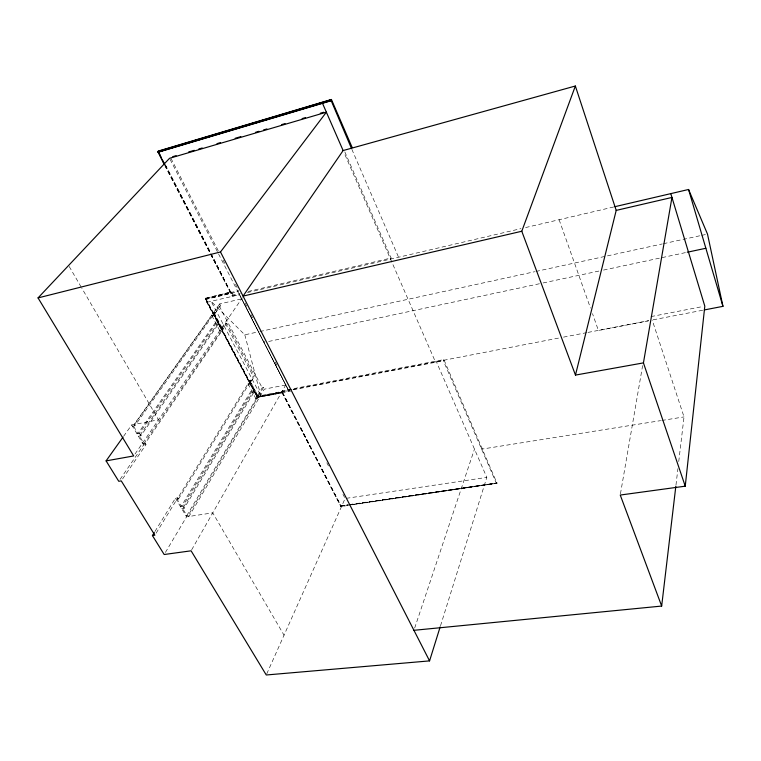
<?xml version="1.0" encoding="UTF-8"?>
<svg xmlns="http://www.w3.org/2000/svg" width="761" height="761" viewBox="0 0 761 761"><rect width="100%" height="100%" fill="white"/><g stroke="black" fill="none" stroke-linecap="round" stroke-linejoin="round"><path stroke-width="0.57" stroke-dasharray="3.81 2.85" d="M675.977 485.052L677.918 468.605M678.745 461.556L684.025 416.914L652.225 320.086M620.443 493.879L642.617 365.575M349.194 504.724L496.923 483.073L351.553 504.572M349.309 505.095L497.047 483.368L443.853 359.582L282.36 390.812L282.797 391.658L282.131 392.819M352.543 504.819L496.705 483.311M440.524 625.77L486.812 477.375L436.082 361.085L435.587 362.274L344.077 152.723M559.116 219.72L590.479 308.11M482.027 447.896L481.618 449.152L660.624 420.643M414.678 628.053L474.484 449.095M496.581 483.739L443.368 360.771L443.853 359.582M347.863 505.504L340.833 506.531L341.061 505.818L348.11 504.79M266.74 673.913L345.114 498.493M390.536 259.111L391.116 258.008L344.752 151.734M165.061 165.08L231.087 293.099L205.299 299.454L257.256 397.613L289.075 391.487L289.732 390.317L291.339 393.466M289.142 389.166L288.486 390.336L239.553 294.669L232.21 296.115L165.032 165.993M289.294 389.47L288.638 390.64L256.818 396.776M282.103 392.628L282.654 391.687L289.732 390.317M257.275 397.271L282.588 392.372L282.654 391.687M191.686 549.784L286.402 383.82M285.736 384.98L264.305 389.175L188.947 516.472L188.252 515.311L258.597 396.129L256.838 396.433M257.256 397.613L257.751 396.814L282.807 391.982M165.384 552.476L186.569 516.824L212.757 512.866L284.034 635.207M257.494 395.359L259.006 395.064L263.458 387.558L264.305 389.175M258.597 396.129L259.006 395.064M257.199 396.177L255.782 398.545L257.085 398.298M263.458 387.558L262.174 387.806L257.713 395.311L249.989 380.709M259.111 395.263L257.599 395.558L257.085 396.414L205.318 298.873L231.249 292.547L230.849 292.947L211.824 256.086M257.37 398.84L256.077 399.087L186.826 515.53L182.678 508.576L252.614 392.562L253.917 392.315L252.757 390.127L251.453 390.383L181.289 506.246L177.104 499.226L247.972 383.801L249.275 383.544L249.56 384.096L248.257 384.353L249.703 382.003L251.006 381.746L251.292 380.443L251.52 380.89L250.226 381.156L253.223 376.267L254.516 376.001L226.768 323.168L225.456 323.463L222.222 328.172L223.544 327.877L226.768 323.168M181.727 508.719L184.105 508.348L253.917 392.315M180.338 506.388L182.716 506.017L252.757 390.127M249.56 384.096L251.006 381.746M251.52 380.89L254.516 376.001M156.119 533.176L177.836 497.818L178.531 498.997L176.143 499.378M251.292 380.443L249.77 380.747L249.247 381.603L250.769 381.299M178.531 498.997L249.275 383.544M154.911 531.52L175.439 498.198L177.836 497.818M263.962 342.498L264.666 341.375M122.559 478.964L146.074 444.51L145.332 443.263L223.173 329.066L221.413 329.456L223.544 327.877M221.736 331.539L220.414 331.834L143.877 443.53L139.415 436.053L216.733 324.89L218.055 324.586L216.818 322.264L215.496 322.559L137.922 433.551L133.422 426.008L211.777 315.549L213.109 315.244L213.413 315.834L212.091 316.138L213.679 313.903L215.002 313.599L215.42 312.495L214.25 313.085L219.273 305.998L220.585 305.703L219.672 303.953L241.598 298.873M120.076 479.392L143.648 444.947L146.074 444.51M223.173 329.066L223.734 328.238M135.039 453.994L242.35 297.779M138.445 436.234L140.871 435.787L218.055 324.586M136.951 433.732L139.387 433.285L216.818 322.264M232.21 296.115L232.971 295.021L240.086 293.356L239.334 294.45L288.533 390.241M230.849 292.947L165.365 165.156M257.494 397.223L205.242 298.379L231.373 291.929L232.971 295.021M230.84 293.461L231.601 292.367L238.726 290.692L237.965 291.786L205.299 299.454M132.452 426.189L134.887 425.732L213.109 315.244M213.413 315.834L215.002 313.599M215.572 312.781L220.585 305.703M230.745 292.376L211.472 254.155M219.672 303.953L134.126 424.467L134.887 425.732M215.42 312.495L213.08 313.703L214.849 313.304M123.615 436.281L131.691 424.933L158.526 419.796L81.712 287.953M205.242 298.379L231.373 291.929M205.318 298.873L230.992 292.909M205.632 299.006L257.351 397.404L282.35 392.581M248.153 291.473L391.116 258.008M247.411 292.557L521 228.633M525.613 227.549L614.983 206.669M206.916 302.298L239.553 294.669M222.983 328.704L221.66 328.99L220.11 331.254L221.432 330.968M292.034 389.565L260.804 395.606L211.101 301.318L244.804 334.811L258.721 331.786M259.882 331.53L534.717 271.706M535.877 271.458L662.27 243.939M663.43 243.691L700.539 235.615M701.699 235.358L706.341 234.35M268.643 341.47L541.908 283.216M543.069 282.968L598.878 271.068M603.53 270.079L687.259 252.233M651.074 316.586L702.517 306.588M256.98 396.215L258.493 395.92M293.194 389.347L558.831 338.036M563.492 337.133L586.788 332.633M587.958 332.414L648.477 320.723M653.128 319.82L703.164 310.155M648.791 320.752L598.422 330.483L592.486 313.608M293.299 389.737L443.368 360.771M282.569 392.191L257.579 397.014L205.384 298.341M142.906 443.711L145.332 443.263M661.794 420.453L684.025 416.914M185.874 515.673L188.252 515.311M346.293 498.322L486.812 477.375M349.28 504.619L497.171 482.931M340.985 505.932L348.015 504.895M341.014 506.113L350.383 504.743M340.795 506.341L348.158 505.171M139.387 433.285L140.871 435.787M182.716 506.017L184.105 508.348M131.691 424.933L143.648 444.947M175.439 498.198L186.569 516.824M69.203 266.493L81.113 286.935M211.777 315.549L220.414 331.834M247.972 383.801L256.077 399.087M214.098 312.79L222.412 328.533M249.77 380.747L257.599 395.558M213.66 312.895L221.974 328.628M205.499 298.017L257.751 396.814M225.456 323.463L253.223 376.267M219.273 305.998L262.174 387.806M165.365 164.756L210.93 253.099M282.588 392.372L341.118 506.198M282.283 392.448L341.109 506.293M165.08 165.508L211.282 255.03M282.15 392.457L340.88 506.236M281.694 391.972L340.833 506.531M170.084 159.344L218.026 252.89M218.569 253.946L289.075 391.487M170.978 158.383L218.293 250.797M223.135 260.243L224.742 263.392M235.501 284.395L237.109 287.544M245.004 302.964L248.2 309.194M250.854 314.388L252.975 318.536M275.273 362.074L276.861 365.185M326.83 462.783L328.448 465.941M342.964 494.298L344.581 497.447M351.867 149.346L398.564 257.237M244.804 334.811L260.804 395.606"/><path stroke-width="1.14" d="M413.927 630.308L661.67 606.06L620.244 495.05L685.242 486.174L704.81 306.15L670.802 193.627M661.67 606.06L675.835 486.231M643.435 362.892L671.953 197.451L616.201 210.397L575.468 375.087L643.435 362.892L685.242 486.174M154.283 532.529L152.419 535.554L164.176 554.512L191.106 550.812L266.264 674.988L429.565 660.89L440.162 626.902M521.78 231.249L575.354 86.012L343.125 150.554L243.054 296.105L521.78 231.249L575.468 375.087M152.419 535.554L154.873 535.202L121.256 480.876L118.764 481.304L106.093 460.881L122.94 437.233M38.05 297.912L220.49 251.967L326.374 112.19L169.541 158.298L38.05 297.912L133.689 455.944L106.093 460.881M331.016 100.281L331.416 99.472L352.067 147.263L351.401 148.252L331.016 100.281L158.012 151.82L164.528 164.452M158.012 151.82L331.254 99.967M164.49 164.937L158.269 151.981L331.111 100.509M160.98 157.242L158.307 151.087L331.416 99.472M158.003 151.401L331.168 99.786M157.965 152.295L330.873 100.823M172.718 156.671L176.124 155.663M188.604 151.991L194.283 150.326M198.821 148.985L202.226 147.986M216.99 143.639L220.395 142.64M235.149 138.302L240.828 136.628M255.582 132.29L258.987 131.282M263.525 129.95L266.93 128.951M281.684 124.604L285.09 123.605M302.117 118.592L305.522 117.594M320.286 113.246L323.691 112.248M614.983 206.669L688.562 189.479L707.502 234.093L722.95 306.341L704.334 309.936M687.259 252.233L705.856 248.267M162.892 160.866L164.785 164.595M220.49 251.967L429.565 660.89M322.502 103.315L343.125 150.554M575.354 86.012L616.201 210.397M688.562 189.479L722.95 306.341"/></g></svg>
